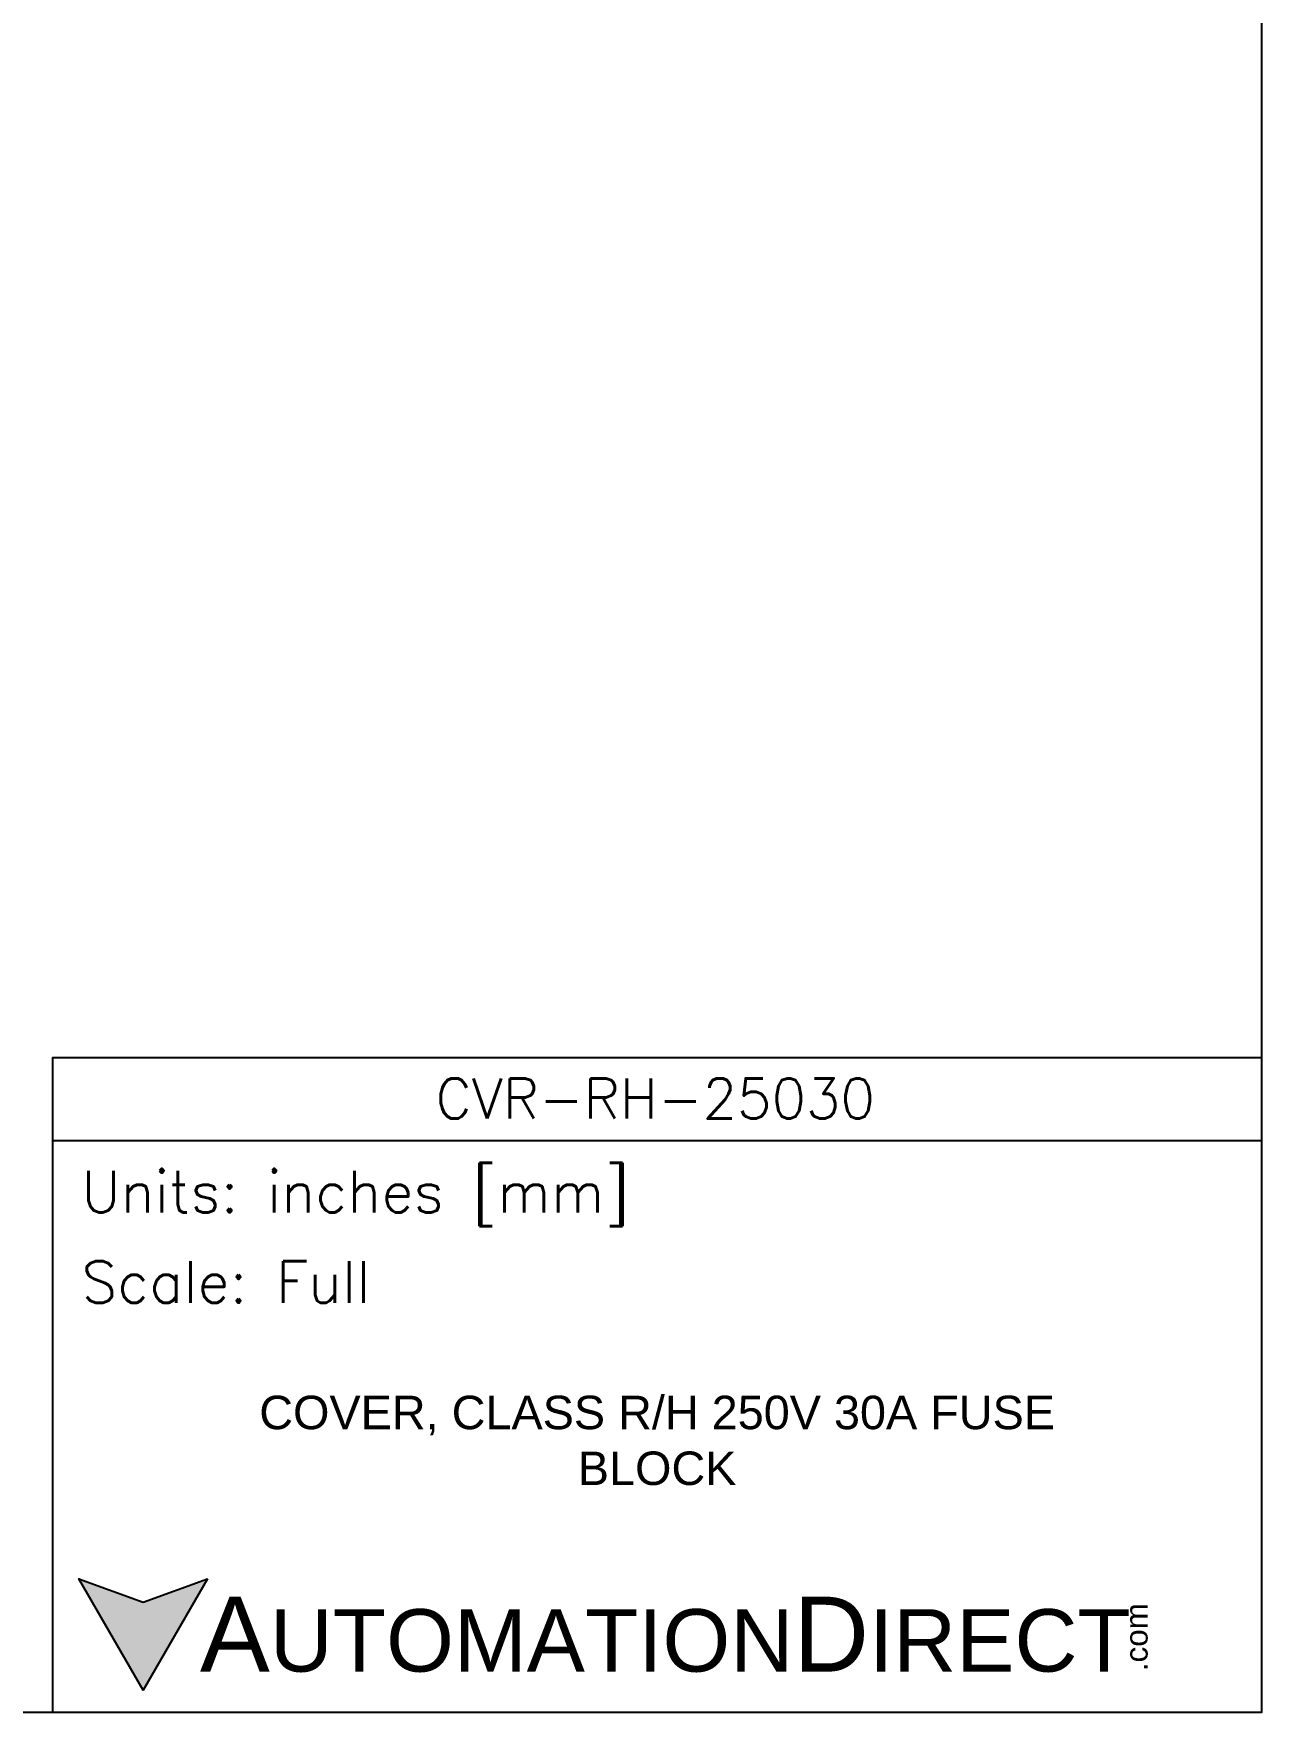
# Model space of a CAD drawing. Header units: inches. Extents: x 897.4 to 914.4, y -8.5 to 2.5.
# Drawn here: x 909.83 to 914.41, y -8.53 to -2.27 of the extents above; entities that cross this region are included whole.
import ezdxf

# ---------------------------------------------------------------- set-up
doc = ezdxf.new("R2010")
doc.units = ezdxf.units.IN
doc.header["$LTSCALE"] = 4
doc.header["$MEASUREMENT"] = 0
doc.layers.get('DEFPOINTS').update_dxf_attribs({"linetype": 'CONTINUOUS'})
doc.layers.add('TEXT', color=140, linetype='CONTINUOUS')
doc.styles.add('ROMANS', font='romans.shx')
doc.styles.add('型式1', font='')
doc.styles.get('型式1').set_extended_font_data('AR MingtiM BIG-5')

msp = doc.modelspace()

# ---------------------------------------------------------------- hatches: boundary and pattern name
at = {"layer": 'TEXT'}
msp.add_hatch(color=256, dxfattribs=at).paths.add_polyline_path([(910.4761, -8.0354), (910.236, -8.1228), (909.9959, -8.0354), (910.236, -8.4513)])

# ---------------------------------------------------------------- linework, layer by layer
at = {"layer": 'DEFPOINTS'}
msp.add_lwpolyline([(914.4093, -8.5339), (897.4093, -8.5339), (897.4093, 2.4661), (914.4093, 2.4661)], close=True, dxfattribs=at)
at = {"layer": 'TEXT'}
msp.add_line((909.8996, -6.3997), (914.4093, -6.3997), dxfattribs=at)
for points in [[(909.8996, -8.5339), (909.8996, -6.0889), (914.4093, -6.0889), (914.4093, -8.5339)], [(910.4761, -8.0354), (910.236, -8.4513), (909.9959, -8.0354), (910.236, -8.1228)]]:
    msp.add_lwpolyline(points, close=True, dxfattribs=at)

# ---------------------------------------------------------------- texts
for s, insert, char_height, width, attachment_point, style in [('CVR-RH-25030', (912.1474, -6.2422), 0.15, 3.026168, 5, 'ROMANS'), (' Units: inches [mm]', (909.8996, -6.6158), 0.15543, 4.509768, 4, 'ROMANS'), (' Scale: Full', (909.8996, -6.9267), 0.15543, 4.509768, 4, 'ROMANS'), ('{\\fArial|b0|i0|c0|p34;\\H0.83333x;COVER, CLASS R/H 250V 30A FUSE BLOCK}', (912.1544, -7.5193), 0.15, 3.026168, 5, 'ROMANS'), ('{\\fArial|b0|i0|c0|p34;     \\H1.2x;A\\H0.8333x;UTOMATION\\H1.2x;D\\H0.8333x;IRECT}', (909.9959, -8.2434), 0.233146, 3.949409, 4, '型式1')]:
    msp.add_mtext(s, dxfattribs=dict(at, insert=insert, char_height=char_height, width=width, attachment_point=attachment_point, style=style))
at = {"layer": 'TEXT', "insert": (913.9007, -8.38), "char_height": 0.083932, "width": 0.24872, "attachment_point": 1, "rotation": 90, "style": '型式1'}
msp.add_mtext('{\\fArial|b0|i0|c0|p34;.com}', dxfattribs=at)

doc.saveas('drawing.dxf')
